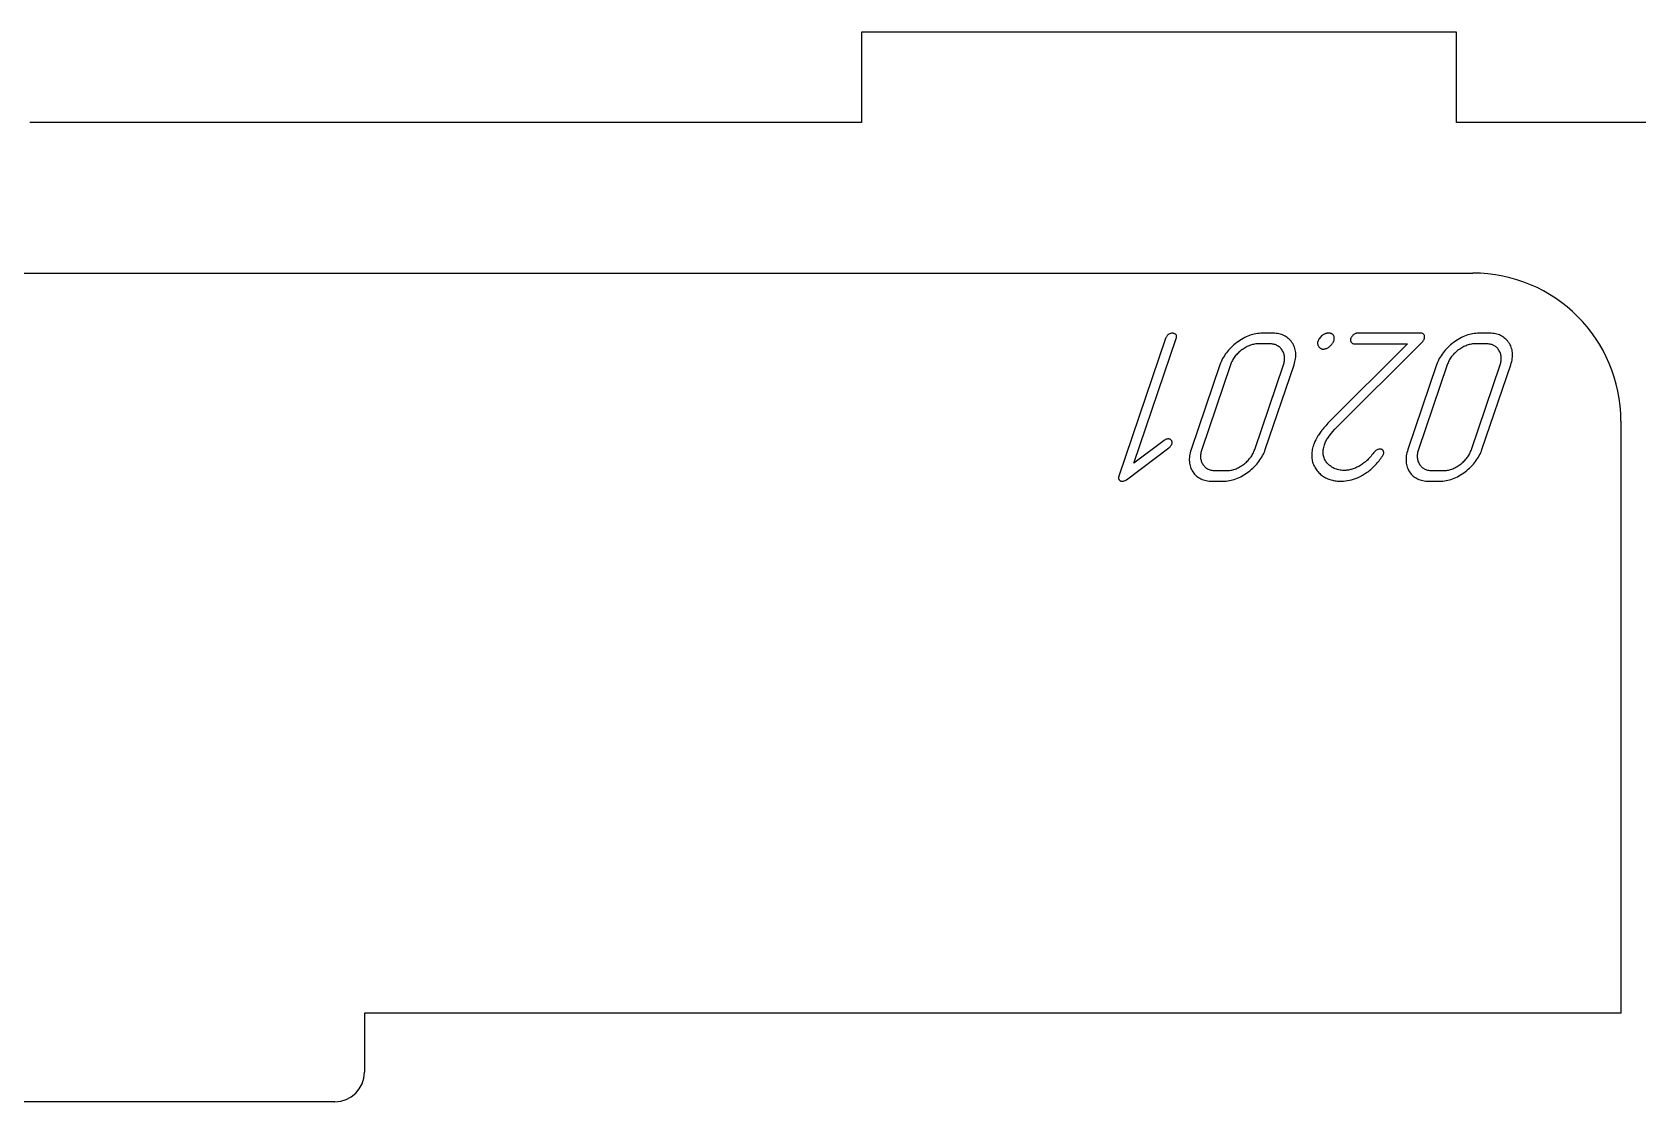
# Model space of a CAD drawing. Extents: x 10 to 1489, y -739 to -10.
# Drawn here: x 1163 to 1271.5, y -692.1 to -619.8 of the extents above; entities that cross this region are included whole.
import ezdxf

# ---------------------------------------------------------------- set-up
doc = ezdxf.new("R2010")
doc.units = 0

msp = doc.modelspace()

# ---------------------------------------------------------------- linework, layer by layer
at = {"layer": 'cut', "color": 0}
for p, q in [((1259.252943, -619.775524), (1219.053023, -619.775524)), ((1219.053023, -619.775524), (1219.053023, -625.875512)), ((1259.252943, -625.875512), (1259.252943, -619.775524)), ((1219.053023, -625.875512), (1162.853135, -625.875512)), ((1315.45283, -625.875512), (1259.252943, -625.875512)), ((880.353616, -636.053294), (1260.352856, -636.053294)), ((1270.352836, -646.053274), (1270.352836, -686.053194)), ((1270.352836, -686.053194), (1185.453006, -686.053194)), ((1185.453006, -686.053194), (1185.453006, -690.053186)), ((1183.45301, -692.053182), (1147.453082, -692.053182))]:
    msp.add_line(p, q, dxfattribs=at)
for centre, radius, start, end in [((1260.352856, -646.053274), 9.99998, 0, 90), ((1183.45301, -690.053186), 1.999996, 270, 0)]:
    msp.add_arc(centre, radius, start, end, dxfattribs=at)
at = {"layer": 'mark', "color": 0}
for p, q in [((1239.917601, -640.138016), (1239.882255, -640.150085)), ((1239.953823, -640.128628), (1239.917601, -640.138016)), ((1239.99092, -640.121923), (1239.953823, -640.128628)), ((1240.028893, -640.1179), (1239.99092, -640.121923)), ((1240.067741, -640.116559), (1240.028893, -640.1179)), ((1240.085254, -640.117898), (1240.067741, -640.116559)), ((1240.105652, -640.121916), (1240.085254, -640.117898)), ((1240.128934, -640.128613), (1240.105652, -640.121916)), ((1240.155101, -640.137988), (1240.128934, -640.128613)), ((1240.184152, -640.150041), (1240.155101, -640.137988)), ((1245.805516, -640.140569), (1245.695261, -640.157854)), ((1245.916158, -640.128222), (1245.805516, -640.140569)), ((1246.027185, -640.120814), (1245.916158, -640.128222)), ((1246.138599, -640.118345), (1246.027185, -640.120814)), ((1246.852883, -640.118345), (1246.138599, -640.118345)), ((1246.954109, -640.120772), (1246.852883, -640.118345)), ((1247.052429, -640.128055), (1246.954109, -640.120772)), ((1247.147843, -640.140192), (1247.052429, -640.128055)), ((1247.240351, -640.157184), (1247.147843, -640.140192)), ((1250.403784, -640.146637), (1250.367752, -640.158565)), ((1250.440543, -640.136802), (1250.403784, -640.146637)), ((1250.478029, -640.129059), (1250.440543, -640.136802)), ((1250.516244, -640.123409), (1250.478029, -640.129059)), ((1250.555185, -640.119852), (1250.516244, -640.123409)), ((1250.594855, -640.118387), (1250.555185, -640.119852)), ((1250.633508, -640.118931), (1250.594855, -640.118387)), ((1250.670061, -640.121311), (1250.633508, -640.118931)), ((1250.704683, -640.125523), (1250.670061, -640.121311)), ((1250.737375, -640.131565), (1250.704683, -640.125523)), ((1250.768136, -640.139439), (1250.737375, -640.131565)), ((1250.796967, -640.149143), (1250.768136, -640.139439)), ((1252.419948, -640.146916), (1252.382678, -640.162988)), ((1252.458459, -640.134416), (1252.419948, -640.146916)), ((1252.498212, -640.125488), (1252.458459, -640.134416)), ((1252.539207, -640.120131), (1252.498212, -640.125488)), ((1252.581443, -640.118345), (1252.539207, -640.120131)), ((1256.852863, -640.118345), (1252.581443, -640.118345)), ((1256.884288, -640.120129), (1256.852863, -640.118345)), ((1256.914275, -640.125481), (1256.884288, -640.120129)), ((1256.942825, -640.134401), (1256.914275, -640.125481)), ((1256.969939, -640.146888), (1256.942825, -640.134401)), ((1256.995615, -640.162944), (1256.969939, -640.146888)), ((1260.448344, -640.140569), (1260.338089, -640.157854)), ((1260.558985, -640.128222), (1260.448344, -640.140569)), ((1260.670013, -640.120814), (1260.558985, -640.128222)), ((1260.781427, -640.118345), (1260.670013, -640.120814)), ((1261.495711, -640.118345), (1260.781427, -640.118345)), ((1261.596937, -640.120772), (1261.495711, -640.118345)), ((1261.695256, -640.128055), (1261.596937, -640.120772)), ((1261.79067, -640.140192), (1261.695256, -640.128055)), ((1261.883179, -640.157184), (1261.79067, -640.140192)), ((1239.58917, -640.474036), (1236.430025, -649.769776)), ((1237.438505, -648.904042), (1240.303566, -640.473813)), ((1239.604919, -640.432267), (1239.58917, -640.474036)), ((1239.623036, -640.392731), (1239.604919, -640.432267)), ((1239.643521, -640.355426), (1239.623036, -640.392731)), ((1239.666374, -640.320353), (1239.643521, -640.355426)), ((1239.691596, -640.287513), (1239.666374, -640.320353)), ((1239.719185, -640.256905), (1239.691596, -640.287513)), ((1239.749143, -640.228529), (1239.719185, -640.256905)), ((1239.781469, -640.202385), (1239.749143, -640.228529)), ((1239.814189, -640.18227), (1239.781469, -640.202385)), ((1239.847784, -640.164836), (1239.814189, -640.18227)), ((1239.882255, -640.150085), (1239.847784, -640.164836)), ((1240.216087, -640.164773), (1240.184152, -640.150041)), ((1240.250907, -640.182184), (1240.216087, -640.164773)), ((1240.288611, -640.202273), (1240.250907, -640.182184)), ((1240.30591, -640.225266), (1240.288611, -640.202273)), ((1240.303566, -640.473813), (1240.317126, -640.428921)), ((1240.3188, -640.251387), (1240.30591, -640.225266)), ((1240.317126, -640.428921), (1240.326278, -640.387157)), ((1240.327282, -640.280637), (1240.3188, -640.251387)), ((1240.326278, -640.387157), (1240.331021, -640.348522)), ((1240.331356, -640.313015), (1240.327282, -640.280637)), ((1240.331021, -640.348522), (1240.331356, -640.313015)), ((1243.928406, -641.16964), (1243.846392, -641.259247)), ((1244.014677, -641.081959), (1243.928406, -641.16964)), ((1244.105205, -640.996203), (1244.014677, -641.081959)), ((1244.19999, -640.912372), (1244.105205, -640.996203)), ((1244.299032, -640.830467), (1244.19999, -640.912372)), ((1244.40233, -640.750486), (1244.299032, -640.830467)), ((1244.50795, -640.673938), (1244.40233, -640.750486)), ((1244.613956, -640.602328), (1244.50795, -640.673938)), ((1244.720348, -640.535657), (1244.613956, -640.602328)), ((1244.827127, -640.473925), (1244.720348, -640.535657)), ((1244.821236, -641.190469), (1244.75032, -641.239771)), ((1244.892243, -641.144347), (1244.821236, -641.190469)), ((1244.934292, -640.417131), (1244.827127, -640.473925)), ((1244.96334, -641.101407), (1244.892243, -641.144347)), ((1245.041843, -640.365275), (1244.934292, -640.417131)), ((1245.034527, -641.061647), (1244.96334, -641.101407)), ((1245.105806, -641.025067), (1245.034527, -641.061647)), ((1245.14978, -640.318358), (1245.041843, -640.365275)), ((1245.177175, -640.991669), (1245.105806, -641.025067)), ((1245.258104, -640.27638), (1245.14978, -640.318358)), ((1245.248635, -640.961451), (1245.177175, -640.991669)), ((1245.320185, -640.934415), (1245.248635, -640.961451)), ((1245.366814, -640.239341), (1245.258104, -640.27638)), ((1245.391827, -640.910559), (1245.320185, -640.934415)), ((1245.47591, -640.20724), (1245.366814, -640.239341)), ((1245.463558, -640.889884), (1245.391827, -640.910559)), ((1245.535381, -640.872389), (1245.463558, -640.889884)), ((1245.585393, -640.180077), (1245.47591, -640.20724)), ((1245.607294, -640.858076), (1245.535381, -640.872389)), ((1245.695261, -640.157854), (1245.585393, -640.180077)), ((1245.679298, -640.846943), (1245.607294, -640.858076)), ((1245.751393, -640.838991), (1245.679298, -640.846943)), ((1245.823578, -640.83422), (1245.751393, -640.838991)), ((1245.895854, -640.832629), (1245.823578, -640.83422)), ((1246.610138, -640.832629), (1245.895854, -640.832629)), ((1246.679593, -640.834289), (1246.610138, -640.832629)), ((1246.746888, -640.83927), (1246.679593, -640.834289)), ((1246.812022, -640.847571), (1246.746888, -640.83927)), ((1246.874995, -640.859192), (1246.812022, -640.847571)), ((1246.935808, -640.874133), (1246.874995, -640.859192)), ((1246.99446, -640.892395), (1246.935808, -640.874133)), ((1247.050952, -640.913977), (1246.99446, -640.892395)), ((1247.105282, -640.938879), (1247.050952, -640.913977)), ((1247.157452, -640.967102), (1247.105282, -640.938879)), ((1247.207462, -640.998644), (1247.157452, -640.967102)), ((1247.255311, -641.033508), (1247.207462, -640.998644)), ((1247.329954, -640.179031), (1247.240351, -640.157184)), ((1247.300999, -641.071691), (1247.255311, -641.033508)), ((1247.344527, -641.113195), (1247.300999, -641.071691)), ((1247.416651, -640.205733), (1247.329954, -640.179031)), ((1247.385893, -641.158019), (1247.344527, -641.113195)), ((1247.4251, -641.206164), (1247.385893, -641.158019)), ((1247.500442, -640.23729), (1247.416651, -640.205733)), ((1247.462145, -641.257628), (1247.4251, -641.206164)), ((1247.581328, -640.273702), (1247.500442, -640.23729)), ((1247.659307, -640.314968), (1247.581328, -640.273702)), ((1247.734382, -640.36109), (1247.659307, -640.314968)), ((1247.80655, -640.412066), (1247.734382, -640.36109)), ((1247.875813, -640.467898), (1247.80655, -640.412066)), ((1247.94217, -640.528584), (1247.875813, -640.467898)), ((1248.005621, -640.594125), (1247.94217, -640.528584)), ((1248.066167, -640.664521), (1248.005621, -640.594125)), ((1248.123807, -640.739772), (1248.066167, -640.664521)), ((1248.177044, -640.818539), (1248.123807, -640.739772)), ((1248.22438, -640.899482), (1248.177044, -640.818539)), ((1248.265815, -640.982601), (1248.22438, -640.899482)), ((1248.301349, -641.067897), (1248.265815, -640.982601)), ((1248.330983, -641.155368), (1248.301349, -641.067897)), ((1248.354716, -641.245017), (1248.330983, -641.155368)), ((1249.862361, -640.760845), (1249.861055, -640.789906)), ((1249.861055, -640.789906), (1249.861932, -640.818706)), ((1249.861932, -640.818706), (1249.864992, -640.847244)), ((1249.865848, -640.731522), (1249.862361, -640.760845)), ((1249.864992, -640.847244), (1249.870234, -640.875521)), ((1249.871519, -640.701937), (1249.865848, -640.731522)), ((1249.870234, -640.875521), (1249.877659, -640.903536)), ((1249.879372, -640.672091), (1249.871519, -640.701937)), ((1249.877659, -640.903536), (1249.887266, -640.93129)), ((1249.889355, -640.642025), (1249.879372, -640.672091)), ((1249.887266, -640.93129), (1249.899056, -640.958782)), ((1249.914341, -640.58249), (1249.889355, -640.642025)), ((1249.899056, -640.958782), (1249.913028, -640.986012)), ((1249.913028, -640.986012), (1249.947134, -641.039102)), ((1249.945773, -640.524001), (1249.914341, -640.58249)), ((1249.983653, -640.466558), (1249.945773, -640.524001)), ((1249.947134, -641.039102), (1249.966081, -641.063167)), ((1249.966081, -641.063167), (1249.986001, -641.08514)), ((1250.027979, -640.410162), (1249.983653, -640.466558)), ((1249.986001, -641.08514), (1250.006894, -641.10502)), ((1250.006894, -641.10502), (1250.028759, -641.122807)), ((1250.078752, -640.354812), (1250.027979, -640.410162)), ((1250.028759, -641.122807), (1250.051598, -641.138502)), ((1250.051598, -641.138502), (1250.075409, -641.152104)), ((1250.075409, -641.152104), (1250.100192, -641.163613)), ((1250.135972, -640.300508), (1250.078752, -640.354812)), ((1250.100192, -641.163613), (1250.125949, -641.17303)), ((1250.125949, -641.17303), (1250.152678, -641.180354)), ((1250.16684, -640.274078), (1250.135972, -640.300508)), ((1250.152678, -641.180354), (1250.18038, -641.185586)), ((1250.198506, -640.249595), (1250.16684, -640.274078)), ((1250.18038, -641.185586), (1250.209055, -641.188725)), ((1250.2309, -640.227204), (1250.198506, -640.249595)), ((1250.209055, -641.188725), (1250.238702, -641.189771)), ((1250.264022, -640.206905), (1250.2309, -640.227204)), ((1250.238702, -641.189771), (1250.287745, -641.187951)), ((1250.297871, -640.188699), (1250.264022, -640.206905)), ((1250.287745, -641.187951), (1250.335765, -641.182489)), ((1250.332448, -640.172586), (1250.297871, -640.188699)), ((1250.367752, -640.158565), (1250.332448, -640.172586)), ((1250.335765, -641.182489), (1250.382763, -641.173386)), ((1250.382763, -641.173386), (1250.428739, -641.160642)), ((1250.428739, -641.160642), (1250.473693, -641.144257)), ((1250.473693, -641.144257), (1250.517625, -641.12423)), ((1250.517625, -641.12423), (1250.560535, -641.100563)), ((1250.560535, -641.100563), (1250.602422, -641.073254)), ((1255.938691, -640.832629), (1250.562251, -646.20706)), ((1250.602422, -641.073254), (1250.643288, -641.042304)), ((1250.643288, -641.042304), (1250.683131, -641.007713)), ((1250.683131, -641.007713), (1250.721848, -640.969766)), ((1250.721848, -640.969766), (1250.758084, -640.932183)), ((1250.758084, -640.932183), (1250.791423, -640.896106)), ((1250.791423, -640.896106), (1250.821864, -640.861535)), ((1250.823867, -640.160679), (1250.796967, -640.149143)), ((1250.821864, -640.861535), (1250.849407, -640.828472)), ((1250.848837, -640.174045), (1250.823867, -640.160679)), ((1250.871876, -640.189243), (1250.848837, -640.174045)), ((1250.849407, -640.828472), (1250.874053, -640.796915)), ((1250.892985, -640.206272), (1250.871876, -640.189243)), ((1250.874053, -640.796915), (1250.895801, -640.766865)), ((1250.912163, -640.225132), (1250.892985, -640.206272)), ((1250.895801, -640.766865), (1250.914651, -640.738321)), ((1250.92941, -640.245823), (1250.912163, -640.225132)), ((1250.914651, -640.738321), (1250.930604, -640.711285)), ((1250.944728, -640.268345), (1250.92941, -640.245823)), ((1250.930604, -640.711285), (1250.943659, -640.685754)), ((1250.943659, -640.685754), (1250.953816, -640.661731)), ((1250.959207, -640.300864), (1250.944728, -640.268345)), ((1250.953816, -640.661731), (1250.955903, -640.655961)), ((1250.955903, -640.655961), (1250.958794, -640.647372)), ((1250.958794, -640.647372), (1250.965039, -640.62744)), ((1250.97092, -640.334137), (1250.959207, -640.300864)), ((1250.965039, -640.62744), (1250.975456, -640.58814)), ((1250.979866, -640.368163), (1250.97092, -640.334137)), ((1250.975456, -640.58814), (1250.983107, -640.549594)), ((1250.986047, -640.402943), (1250.979866, -640.368163)), ((1250.983107, -640.549594), (1250.987991, -640.511801)), ((1250.989461, -640.438475), (1250.986047, -640.402943)), ((1250.987991, -640.511801), (1250.990109, -640.474762)), ((1250.990109, -640.474762), (1250.989461, -640.438475)), ((1251.026647, -646.606167), (1256.963689, -640.67504)), ((1252.088496, -640.53888), (1252.08689, -640.569906)), ((1252.08689, -640.569906), (1252.089006, -640.600487)), ((1252.093824, -640.507407), (1252.088496, -640.53888)), ((1252.089006, -640.600487), (1252.094842, -640.630621)), ((1252.102873, -640.475487), (1252.093824, -640.507407)), ((1252.094842, -640.630621), (1252.1044, -640.660308)), ((1252.115184, -640.443567), (1252.102873, -640.475487)), ((1252.1044, -640.660308), (1252.11768, -640.689549)), ((1252.130244, -640.412094), (1252.115184, -640.443567)), ((1252.11768, -640.689549), (1252.134681, -640.718344)), ((1252.148053, -640.381068), (1252.130244, -640.412094)), ((1252.134681, -640.718344), (1252.154372, -640.745129)), ((1252.168609, -640.350487), (1252.148053, -640.381068)), ((1252.154372, -640.745129), (1252.175724, -640.768344)), ((1252.191914, -640.320353), (1252.168609, -640.350487)), ((1252.175724, -640.768344), (1252.198736, -640.787986)), ((1252.217967, -640.290666), (1252.191914, -640.320353)), ((1252.198736, -640.787986), (1252.223408, -640.804058)), ((1252.246769, -640.261425), (1252.217967, -640.290666)), ((1252.223408, -640.804058), (1252.24974, -640.816558)), ((1252.278319, -640.23263), (1252.246769, -640.261425)), ((1252.24974, -640.816558), (1252.277733, -640.825486)), ((1252.277733, -640.825486), (1252.307385, -640.830843)), ((1252.311864, -640.205845), (1252.278319, -640.23263)), ((1252.307385, -640.830843), (1252.338698, -640.832629)), ((1252.34665, -640.18263), (1252.311864, -640.205845)), ((1252.338698, -640.832629), (1255.938691, -640.832629)), ((1252.382678, -640.162988), (1252.34665, -640.18263)), ((1256.963689, -640.67504), (1256.998287, -640.637589)), ((1257.019855, -640.182568), (1256.995615, -640.162944)), ((1256.998287, -640.637589), (1257.027863, -640.596553)), ((1257.042658, -640.205759), (1257.019855, -640.182568)), ((1257.027863, -640.596553), (1257.052416, -640.551931)), ((1257.064023, -640.232519), (1257.042658, -640.205759)), ((1257.052416, -640.551931), (1257.071948, -640.503724)), ((1257.077013, -640.263294), (1257.064023, -640.232519)), ((1257.071948, -640.503724), (1257.082957, -640.466698)), ((1257.086575, -640.294963), (1257.077013, -640.263294)), ((1257.082957, -640.466698), (1257.090537, -640.430565)), ((1257.092708, -640.327524), (1257.086575, -640.294963)), ((1257.090537, -640.430565), (1257.094689, -640.395325)), ((1257.095413, -640.360978), (1257.092708, -640.327524)), ((1257.094689, -640.395325), (1257.095413, -640.360978)), ((1258.571234, -641.16964), (1258.489219, -641.259247)), ((1258.657505, -641.081959), (1258.571234, -641.16964)), ((1258.748033, -640.996203), (1258.657505, -641.081959)), ((1258.842818, -640.912372), (1258.748033, -640.996203)), ((1258.94186, -640.830467), (1258.842818, -640.912372)), ((1259.045158, -640.750486), (1258.94186, -640.830467)), ((1259.150778, -640.673938), (1259.045158, -640.750486)), ((1259.256784, -640.602328), (1259.150778, -640.673938)), ((1259.363176, -640.535657), (1259.256784, -640.602328)), ((1259.469955, -640.473925), (1259.363176, -640.535657)), ((1259.464064, -641.190469), (1259.393148, -641.239771)), ((1259.53507, -641.144347), (1259.464064, -641.190469)), ((1259.57712, -640.417131), (1259.469955, -640.473925)), ((1259.606168, -641.101407), (1259.53507, -641.144347)), ((1259.684671, -640.365275), (1259.57712, -640.417131)), ((1259.677355, -641.061647), (1259.606168, -641.101407)), ((1259.748634, -641.025067), (1259.677355, -641.061647)), ((1259.792608, -640.318358), (1259.684671, -640.365275)), ((1259.820003, -640.991669), (1259.748634, -641.025067)), ((1259.900932, -640.27638), (1259.792608, -640.318358)), ((1259.891463, -640.961451), (1259.820003, -640.991669)), ((1259.963013, -640.934415), (1259.891463, -640.961451)), ((1260.009642, -640.239341), (1259.900932, -640.27638)), ((1260.034654, -640.910559), (1259.963013, -640.934415)), ((1260.118738, -640.20724), (1260.009642, -640.239341)), ((1260.106386, -640.889884), (1260.034654, -640.910559)), ((1260.178209, -640.872389), (1260.106386, -640.889884)), ((1260.22822, -640.180077), (1260.118738, -640.20724)), ((1260.250122, -640.858076), (1260.178209, -640.872389)), ((1260.338089, -640.157854), (1260.22822, -640.180077)), ((1260.322126, -640.846943), (1260.250122, -640.858076)), ((1260.39422, -640.838991), (1260.322126, -640.846943)), ((1260.466406, -640.83422), (1260.39422, -640.838991)), ((1260.538682, -640.832629), (1260.466406, -640.83422)), ((1261.252966, -640.832629), (1260.538682, -640.832629)), ((1261.322421, -640.834289), (1261.252966, -640.832629)), ((1261.389716, -640.83927), (1261.322421, -640.834289)), ((1261.45485, -640.847571), (1261.389716, -640.83927)), ((1261.517823, -640.859192), (1261.45485, -640.847571)), ((1261.578636, -640.874133), (1261.517823, -640.859192)), ((1261.637288, -640.892395), (1261.578636, -640.874133)), ((1261.693779, -640.913977), (1261.637288, -640.892395)), ((1261.74811, -640.938879), (1261.693779, -640.913977)), ((1261.80028, -640.967102), (1261.74811, -640.938879)), ((1261.85029, -640.998644), (1261.80028, -640.967102)), ((1261.898139, -641.033508), (1261.85029, -640.998644)), ((1261.972782, -640.179031), (1261.883179, -640.157184)), ((1261.943827, -641.071691), (1261.898139, -641.033508)), ((1261.987354, -641.113195), (1261.943827, -641.071691)), ((1262.059479, -640.205733), (1261.972782, -640.179031)), ((1262.028721, -641.158019), (1261.987354, -641.113195)), ((1262.067928, -641.206164), (1262.028721, -641.158019)), ((1262.14327, -640.23729), (1262.059479, -640.205733)), ((1262.104973, -641.257628), (1262.067928, -641.206164)), ((1262.224155, -640.273702), (1262.14327, -640.23729)), ((1262.302135, -640.314968), (1262.224155, -640.273702)), ((1262.37721, -640.36109), (1262.302135, -640.314968)), ((1262.449378, -640.412066), (1262.37721, -640.36109)), ((1262.518641, -640.467898), (1262.449378, -640.412066)), ((1262.584998, -640.528584), (1262.518641, -640.467898)), ((1262.648449, -640.594125), (1262.584998, -640.528584)), ((1262.708995, -640.664521), (1262.648449, -640.594125)), ((1262.766635, -640.739772), (1262.708995, -640.664521)), ((1262.819872, -640.818539), (1262.766635, -640.739772)), ((1262.867207, -640.899482), (1262.819872, -640.818539)), ((1262.908643, -640.982601), (1262.867207, -640.899482)), ((1262.944177, -641.067897), (1262.908643, -640.982601)), ((1262.973811, -641.155368), (1262.944177, -641.067897)), ((1262.997543, -641.245017), (1262.973811, -641.155368)), ((1243.260368, -642.261198), (1241.318408, -647.975472)), ((1243.974652, -642.261198), (1242.032692, -647.975472)), ((1243.299815, -642.152339), (1243.260368, -642.261198)), ((1243.343519, -642.045406), (1243.299815, -642.152339)), ((1243.391479, -641.940398), (1243.343519, -642.045406)), ((1243.443696, -641.837315), (1243.391479, -641.940398)), ((1243.50017, -641.736157), (1243.443696, -641.837315)), ((1243.560901, -641.636924), (1243.50017, -641.736157)), ((1243.625889, -641.539617), (1243.560901, -641.636924)), ((1243.695133, -641.444235), (1243.625889, -641.539617)), ((1243.768634, -641.350778), (1243.695133, -641.444235)), ((1243.846392, -641.259247), (1243.768634, -641.350778)), ((1244.00214, -642.185221), (1243.974652, -642.261198)), ((1244.032426, -642.110863), (1244.00214, -642.185221)), ((1244.065512, -642.038123), (1244.032426, -642.110863)), ((1244.101396, -641.967002), (1244.065512, -642.038123)), ((1244.140079, -641.897499), (1244.101396, -641.967002)), ((1244.181561, -641.829614), (1244.140079, -641.897499)), ((1244.225842, -641.763347), (1244.181561, -641.829614)), ((1244.272922, -641.698699), (1244.225842, -641.763347)), ((1244.322801, -641.635669), (1244.272922, -641.698699)), ((1244.375478, -641.574257), (1244.322801, -641.635669)), ((1244.430955, -641.514464), (1244.375478, -641.574257)), ((1244.48923, -641.456289), (1244.430955, -641.514464)), ((1244.550304, -641.399732), (1244.48923, -641.456289)), ((1244.614178, -641.344793), (1244.550304, -641.399732)), ((1244.68085, -641.291473), (1244.614178, -641.344793)), ((1244.75032, -641.239771), (1244.68085, -641.291473)), ((1245.611256, -647.975472), (1247.553217, -642.261198)), ((1246.32554, -647.975472), (1248.267501, -642.261198)), ((1247.496219, -641.311353), (1247.462145, -641.257628)), ((1247.526508, -641.366278), (1247.496219, -641.311353)), ((1247.553013, -641.422402), (1247.526508, -641.366278)), ((1247.575733, -641.479726), (1247.553013, -641.422402)), ((1247.553217, -642.261198), (1247.575906, -642.189476)), ((1247.59467, -641.53825), (1247.575733, -641.479726)), ((1247.575906, -642.189476), (1247.594811, -642.118955)), ((1247.609822, -641.597974), (1247.59467, -641.53825)), ((1247.594811, -642.118955), (1247.609932, -642.049633)), ((1247.621191, -641.658897), (1247.609822, -641.597974)), ((1247.609932, -642.049633), (1247.621269, -641.981511)), ((1247.628775, -641.72102), (1247.621191, -641.658897)), ((1247.621269, -641.981511), (1247.628822, -641.914589)), ((1247.632574, -641.784343), (1247.628775, -641.72102)), ((1247.628822, -641.914589), (1247.63259, -641.848866)), ((1247.63259, -641.848866), (1247.632574, -641.784343)), ((1248.267501, -642.261198), (1248.302776, -642.149786)), ((1248.302776, -642.149786), (1248.33215, -642.040551)), ((1248.33215, -642.040551), (1248.355623, -641.933492)), ((1248.372548, -641.336841), (1248.354716, -641.245017)), ((1248.355623, -641.933492), (1248.373196, -641.828609)), ((1248.384479, -641.430842), (1248.372548, -641.336841)), ((1248.373196, -641.828609), (1248.384868, -641.725903)), ((1248.390509, -641.52702), (1248.384479, -641.430842)), ((1248.384868, -641.725903), (1248.390639, -641.625373)), ((1248.390639, -641.625373), (1248.390509, -641.52702)), ((1257.903196, -642.261198), (1255.961236, -647.975472)), ((1258.61748, -642.261198), (1256.67552, -647.975472)), ((1257.942643, -642.152339), (1257.903196, -642.261198)), ((1257.986347, -642.045406), (1257.942643, -642.152339)), ((1258.034307, -641.940398), (1257.986347, -642.045406)), ((1258.086524, -641.837315), (1258.034307, -641.940398)), ((1258.142998, -641.736157), (1258.086524, -641.837315)), ((1258.203729, -641.636924), (1258.142998, -641.736157)), ((1258.268716, -641.539617), (1258.203729, -641.636924)), ((1258.337961, -641.444235), (1258.268716, -641.539617)), ((1258.411462, -641.350778), (1258.337961, -641.444235)), ((1258.489219, -641.259247), (1258.411462, -641.350778)), ((1258.644968, -642.185221), (1258.61748, -642.261198)), ((1258.675254, -642.110863), (1258.644968, -642.185221)), ((1258.70834, -642.038123), (1258.675254, -642.110863)), ((1258.744224, -641.967002), (1258.70834, -642.038123)), ((1258.782907, -641.897499), (1258.744224, -641.967002)), ((1258.824389, -641.829614), (1258.782907, -641.897499)), ((1258.86867, -641.763347), (1258.824389, -641.829614)), ((1258.91575, -641.698699), (1258.86867, -641.763347)), ((1258.965629, -641.635669), (1258.91575, -641.698699)), ((1259.018306, -641.574257), (1258.965629, -641.635669)), ((1259.073783, -641.514464), (1259.018306, -641.574257)), ((1259.132058, -641.456289), (1259.073783, -641.514464)), ((1259.193132, -641.399732), (1259.132058, -641.456289)), ((1259.257005, -641.344793), (1259.193132, -641.399732)), ((1259.323677, -641.291473), (1259.257005, -641.344793)), ((1259.393148, -641.239771), (1259.323677, -641.291473)), ((1260.254084, -647.975472), (1262.196044, -642.261198)), ((1260.968368, -647.975472), (1262.910329, -642.261198)), ((1262.139046, -641.311353), (1262.104973, -641.257628)), ((1262.169336, -641.366278), (1262.139046, -641.311353)), ((1262.19584, -641.422402), (1262.169336, -641.366278)), ((1262.218561, -641.479726), (1262.19584, -641.422402)), ((1262.196044, -642.261198), (1262.218734, -642.189476)), ((1262.237498, -641.53825), (1262.218561, -641.479726)), ((1262.218734, -642.189476), (1262.237639, -642.118955)), ((1262.25265, -641.597974), (1262.237498, -641.53825)), ((1262.237639, -642.118955), (1262.25276, -642.049633)), ((1262.264018, -641.658897), (1262.25265, -641.597974)), ((1262.25276, -642.049633), (1262.264097, -641.981511)), ((1262.271602, -641.72102), (1262.264018, -641.658897)), ((1262.264097, -641.981511), (1262.27165, -641.914589)), ((1262.275402, -641.784343), (1262.271602, -641.72102)), ((1262.27165, -641.914589), (1262.275418, -641.848866)), ((1262.275418, -641.848866), (1262.275402, -641.784343)), ((1262.910329, -642.261198), (1262.945604, -642.149786)), ((1262.945604, -642.149786), (1262.974978, -642.040551)), ((1262.974978, -642.040551), (1262.998451, -641.933492)), ((1263.015375, -641.336841), (1262.997543, -641.245017)), ((1262.998451, -641.933492), (1263.016024, -641.828609)), ((1263.027307, -641.430842), (1263.015375, -641.336841)), ((1263.016024, -641.828609), (1263.027696, -641.725903)), ((1263.033337, -641.52702), (1263.027307, -641.430842)), ((1263.027696, -641.725903), (1263.033467, -641.625373)), ((1263.033467, -641.625373), (1263.033337, -641.52702)), ((1250.217738, -646.593267), (1250.158914, -646.665238)), ((1250.279921, -646.51954), (1250.217738, -646.593267)), ((1250.345464, -646.444055), (1250.279921, -646.51954)), ((1250.414367, -646.366814), (1250.345464, -646.444055)), ((1250.486629, -646.287815), (1250.414367, -646.366814)), ((1250.562251, -646.20706), (1250.486629, -646.287815)), ((1250.782005, -646.884514), (1251.026647, -646.606167)), ((1239.489059, -647.36833), (1237.438505, -648.904042)), ((1239.524818, -647.343219), (1239.489059, -647.36833)), ((1239.560334, -647.321455), (1239.524818, -647.343219)), ((1239.595605, -647.30304), (1239.560334, -647.321455)), ((1239.630632, -647.287973), (1239.595605, -647.30304)), ((1239.665415, -647.276255), (1239.630632, -647.287973)), ((1239.699954, -647.267884), (1239.665415, -647.276255)), ((1239.734249, -647.262862), (1239.699954, -647.267884)), ((1239.768299, -647.261188), (1239.734249, -647.262862)), ((1239.804558, -647.262867), (1239.768299, -647.261188)), ((1239.838336, -647.267905), (1239.804558, -647.262867)), ((1239.869632, -647.276302), (1239.838336, -647.267905)), ((1239.898447, -647.288057), (1239.869632, -647.276302)), ((1239.92478, -647.303171), (1239.898447, -647.288057)), ((1239.948632, -647.321644), (1239.92478, -647.303171)), ((1239.925062, -647.74865), (1239.951167, -647.716181)), ((1239.970002, -647.343475), (1239.948632, -647.321644)), ((1239.951167, -647.716181), (1239.97255, -647.68774)), ((1239.98889, -647.368665), (1239.970002, -647.343475)), ((1239.97255, -647.68774), (1239.989211, -647.663328)), ((1240.004636, -647.396206), (1239.98889, -647.368665)), ((1239.989211, -647.663328), (1240.00115, -647.642944)), ((1240.00115, -647.642944), (1240.008366, -647.626589)), ((1240.016579, -647.425089), (1240.004636, -647.396206)), ((1240.008366, -647.626589), (1240.019243, -647.589649)), ((1240.024719, -647.455316), (1240.016579, -647.425089)), ((1240.019243, -647.589649), (1240.026317, -647.554051)), ((1240.029055, -647.486885), (1240.024719, -647.455316)), ((1240.026317, -647.554051), (1240.029588, -647.519797)), ((1240.029588, -647.519797), (1240.029055, -647.486885)), ((1249.578205, -647.69491), (1249.549128, -647.78955)), ((1249.58612, -647.671054), (1249.578205, -647.69491)), ((1249.588139, -647.665077), (1249.58612, -647.671054)), ((1249.58928, -647.661718), (1249.588139, -647.665077)), ((1249.590679, -647.65762), (1249.58928, -647.661718)), ((1249.596344, -647.641237), (1249.590679, -647.65762)), ((1249.620129, -647.575864), (1249.596344, -647.641237)), ((1249.673093, -647.445875), (1249.620129, -647.575864)), ((1249.733249, -647.316893), (1249.673093, -647.445875)), ((1249.800597, -647.188921), (1249.733249, -647.316893)), ((1249.875137, -647.061956), (1249.800597, -647.188921)), ((1249.915104, -646.998852), (1249.875137, -647.061956)), ((1249.957216, -646.935554), (1249.915104, -646.998852)), ((1250.002601, -646.87061), (1249.957216, -646.935554)), ((1250.051346, -646.80391), (1250.002601, -646.87061)), ((1250.10345, -646.735452), (1250.051346, -646.80391)), ((1250.158914, -646.665238), (1250.10345, -646.735452)), ((1250.296711, -647.75177), (1250.324751, -647.662526)), ((1250.324751, -647.662526), (1250.349061, -647.594948)), ((1250.349061, -647.594948), (1250.375895, -647.527817)), ((1250.375895, -647.527817), (1250.405255, -647.461132)), ((1250.405255, -647.461132), (1250.43714, -647.394893)), ((1250.43714, -647.394893), (1250.47155, -647.329101)), ((1250.47155, -647.329101), (1250.508484, -647.263755)), ((1250.508484, -647.263755), (1250.547944, -647.198855)), ((1250.547944, -647.198855), (1250.589929, -647.134402)), ((1250.589929, -647.134402), (1250.782005, -646.884514)), ((1236.952233, -650.019776), (1239.818411, -647.870227)), ((1239.818411, -647.870227), (1239.858683, -647.825673)), ((1239.858683, -647.825673), (1239.894234, -647.785147)), ((1239.894234, -647.785147), (1239.925062, -647.74865)), ((1241.193017, -648.607446), (1241.191992, -648.705451)), ((1241.191992, -648.705451), (1241.196644, -648.801363)), ((1241.199721, -648.507349), (1241.193017, -648.607446)), ((1241.196644, -648.801363), (1241.206975, -648.895183)), ((1241.212102, -648.405159), (1241.199721, -648.507349)), ((1241.230161, -648.300876), (1241.212102, -648.405159)), ((1241.253899, -648.194501), (1241.230161, -648.300876)), ((1241.283314, -648.086033), (1241.253899, -648.194501)), ((1241.318408, -647.975472), (1241.283314, -648.086033)), ((1241.950488, -648.391654), (1241.94984, -648.456526)), ((1241.94984, -648.456526), (1241.952921, -648.520114)), ((1241.954866, -648.325499), (1241.950488, -648.391654)), ((1241.952921, -648.520114), (1241.959731, -648.582418)), ((1241.962972, -648.258061), (1241.954866, -648.325499)), ((1241.959731, -648.582418), (1241.970271, -648.643439)), ((1241.974808, -648.189339), (1241.962972, -648.258061)), ((1241.970271, -648.643439), (1241.984539, -648.703177)), ((1241.990374, -648.119333), (1241.974808, -648.189339)), ((1241.984539, -648.703177), (1242.002537, -648.761631)), ((1242.009668, -648.048044), (1241.990374, -648.119333)), ((1242.002537, -648.761631), (1242.024264, -648.818802)), ((1242.032692, -647.975472), (1242.009668, -648.048044)), ((1242.024264, -648.818802), (1242.049721, -648.874689)), ((1244.984298, -648.878986), (1245.047282, -648.823336)), ((1245.047282, -648.823336), (1245.107466, -648.766319)), ((1245.107466, -648.766319), (1245.16485, -648.707934)), ((1245.16485, -648.707934), (1245.219433, -648.648183)), ((1245.219433, -648.648183), (1245.271217, -648.587064)), ((1245.271217, -648.587064), (1245.3202, -648.524578)), ((1245.3202, -648.524578), (1245.366382, -648.460725)), ((1245.366382, -648.460725), (1245.409765, -648.395505)), ((1245.409765, -648.395505), (1245.450347, -648.328917)), ((1245.450347, -648.328917), (1245.48813, -648.260963)), ((1245.48813, -648.260963), (1245.523112, -648.191641)), ((1245.523112, -648.191641), (1245.555293, -648.120952)), ((1245.555293, -648.120952), (1245.584675, -648.048895)), ((1245.584675, -648.048895), (1245.611256, -647.975472)), ((1245.824253, -648.871955), (1245.897095, -648.779042)), ((1245.897095, -648.779042), (1245.965652, -648.684455)), ((1245.965652, -648.684455), (1246.029923, -648.588194)), ((1246.029923, -648.588194), (1246.089907, -648.490259)), ((1246.089907, -648.490259), (1246.145606, -648.39065)), ((1246.145606, -648.39065), (1246.197018, -648.289367)), ((1246.197018, -648.289367), (1246.244145, -648.186409)), ((1246.244145, -648.186409), (1246.286986, -648.081778)), ((1246.286986, -648.081778), (1246.32554, -647.975472)), ((1249.461408, -648.331043), (1249.461245, -648.416901)), ((1249.461245, -648.416901), (1249.465213, -648.501504)), ((1249.465701, -648.243931), (1249.461408, -648.331043)), ((1249.465213, -648.501504), (1249.473312, -648.584853)), ((1249.474125, -648.155564), (1249.465701, -648.243931)), ((1249.473312, -648.584853), (1249.485541, -648.666947)), ((1249.48668, -648.065942), (1249.474125, -648.155564)), ((1249.485541, -648.666947), (1249.501901, -648.747786)), ((1249.503365, -647.975066), (1249.48668, -648.065942)), ((1249.501901, -648.747786), (1249.522392, -648.827371)), ((1249.524181, -647.882935), (1249.503365, -647.975066)), ((1249.522392, -648.827371), (1249.547013, -648.905701)), ((1249.549128, -647.78955), (1249.524181, -647.882935)), ((1250.233963, -648.172055), (1250.236185, -648.091456)), ((1250.236904, -648.250925), (1250.233963, -648.172055)), ((1250.236185, -648.091456), (1250.243571, -648.009129)), ((1250.245009, -648.328066), (1250.236904, -648.250925)), ((1250.243571, -648.009129), (1250.256121, -647.925071)), ((1250.258277, -648.403478), (1250.245009, -648.328066)), ((1250.256121, -647.925071), (1250.273834, -647.839285)), ((1250.276708, -648.477161), (1250.258277, -648.403478)), ((1250.273834, -647.839285), (1250.296711, -647.75177)), ((1250.300304, -648.549115), (1250.276708, -648.477161)), ((1250.329062, -648.619339), (1250.300304, -648.549115)), ((1250.362985, -648.687835), (1250.329062, -648.619339)), ((1250.402071, -648.754602), (1250.362985, -648.687835)), ((1250.44632, -648.819639), (1250.402071, -648.754602)), ((1250.495733, -648.882948), (1250.44632, -648.819639)), ((1253.096281, -648.802515), (1253.033004, -648.856389)), ((1253.15933, -648.745616), (1253.096281, -648.802515)), ((1253.222152, -648.685691), (1253.15933, -648.745616)), ((1253.284747, -648.62274), (1253.222152, -648.685691)), ((1253.347115, -648.556764), (1253.284747, -648.62274)), ((1253.409256, -648.487762), (1253.347115, -648.556764)), ((1253.47117, -648.415734), (1253.409256, -648.487762)), ((1253.532856, -648.340681), (1253.47117, -648.415734)), ((1253.594316, -648.262603), (1253.532856, -648.340681)), ((1253.655548, -648.181498), (1253.594316, -648.262603)), ((1253.69731, -648.128185), (1253.655548, -648.181498)), ((1253.741123, -648.081973), (1253.69731, -648.128185)), ((1253.786986, -648.042862), (1253.741123, -648.081973)), ((1253.8349, -648.010851), (1253.786986, -648.042862)), ((1253.883666, -647.990866), (1253.8349, -648.010851)), ((1253.936881, -647.973546), (1253.883666, -647.990866)), ((1253.894925, -648.878112), (1253.955273, -648.807181)), ((1253.994547, -647.958891), (1253.936881, -647.973546)), ((1253.955273, -648.807181), (1254.014794, -648.734342)), ((1254.056663, -647.946901), (1253.994547, -647.958891)), ((1254.014794, -648.734342), (1254.073489, -648.659596)), ((1254.093039, -647.948402), (1254.056663, -647.946901)), ((1254.073489, -648.659596), (1254.131356, -648.582941)), ((1254.127168, -647.952907), (1254.093039, -647.948402)), ((1254.159048, -647.960414), (1254.127168, -647.952907)), ((1254.131356, -648.582941), (1254.188396, -648.504379)), ((1254.18868, -647.970924), (1254.159048, -647.960414)), ((1254.188396, -648.504379), (1254.244609, -648.423909)), ((1254.216065, -647.984437), (1254.18868, -647.970924)), ((1254.241202, -648.000953), (1254.216065, -647.984437)), ((1254.264091, -648.020472), (1254.241202, -648.000953)), ((1254.244609, -648.423909), (1254.309565, -648.295784)), ((1254.284732, -648.042994), (1254.264091, -648.020472)), ((1254.302198, -648.067965), (1254.284732, -648.042994)), ((1254.31556, -648.094829), (1254.302198, -648.067965)), ((1254.309565, -648.295784), (1254.320822, -648.257557)), ((1254.324819, -648.123587), (1254.31556, -648.094829)), ((1254.320822, -648.257557), (1254.327977, -648.221224)), ((1254.329975, -648.154238), (1254.324819, -648.123587)), ((1254.327977, -648.221224), (1254.331027, -648.186784)), ((1254.331027, -648.186784), (1254.329975, -648.154238)), ((1255.835845, -648.607446), (1255.83482, -648.705451)), ((1255.83482, -648.705451), (1255.839472, -648.801363)), ((1255.842549, -648.507349), (1255.835845, -648.607446)), ((1255.839472, -648.801363), (1255.849803, -648.895183)), ((1255.85493, -648.405159), (1255.842549, -648.507349)), ((1255.872989, -648.300876), (1255.85493, -648.405159)), ((1255.896727, -648.194501), (1255.872989, -648.300876)), ((1255.926142, -648.086033), (1255.896727, -648.194501)), ((1255.961236, -647.975472), (1255.926142, -648.086033)), ((1256.593316, -648.391654), (1256.592668, -648.456526)), ((1256.592668, -648.456526), (1256.595749, -648.520114)), ((1256.597694, -648.325499), (1256.593316, -648.391654)), ((1256.595749, -648.520114), (1256.602559, -648.582418)), ((1256.6058, -648.258061), (1256.597694, -648.325499)), ((1256.602559, -648.582418), (1256.613098, -648.643439)), ((1256.617636, -648.189339), (1256.6058, -648.258061)), ((1256.613098, -648.643439), (1256.627367, -648.703177)), ((1256.633202, -648.119333), (1256.617636, -648.189339)), ((1256.627367, -648.703177), (1256.645365, -648.761631)), ((1256.652496, -648.048044), (1256.633202, -648.119333)), ((1256.645365, -648.761631), (1256.667092, -648.818802)), ((1256.67552, -647.975472), (1256.652496, -648.048044)), ((1256.667092, -648.818802), (1256.692549, -648.874689)), ((1259.627126, -648.878986), (1259.69011, -648.823336)), ((1259.69011, -648.823336), (1259.750294, -648.766319)), ((1259.750294, -648.766319), (1259.807678, -648.707934)), ((1259.807678, -648.707934), (1259.862261, -648.648183)), ((1259.862261, -648.648183), (1259.914044, -648.587064)), ((1259.914044, -648.587064), (1259.963027, -648.524578)), ((1259.963027, -648.524578), (1260.00921, -648.460725)), ((1260.00921, -648.460725), (1260.052593, -648.395505)), ((1260.052593, -648.395505), (1260.093175, -648.328917)), ((1260.093175, -648.328917), (1260.130957, -648.260963)), ((1260.130957, -648.260963), (1260.165939, -648.191641)), ((1260.165939, -648.191641), (1260.198121, -648.120952)), ((1260.198121, -648.120952), (1260.227503, -648.048895)), ((1260.227503, -648.048895), (1260.254084, -647.975472)), ((1260.467081, -648.871955), (1260.539923, -648.779042)), ((1260.539923, -648.779042), (1260.60848, -648.684455)), ((1260.60848, -648.684455), (1260.67275, -648.588194)), ((1260.67275, -648.588194), (1260.732735, -648.490259)), ((1260.732735, -648.490259), (1260.788434, -648.39065)), ((1260.788434, -648.39065), (1260.839846, -648.289367)), ((1260.839846, -648.289367), (1260.886973, -648.186409)), ((1260.886973, -648.186409), (1260.929814, -648.081778)), ((1260.929814, -648.081778), (1260.968368, -647.975472)), ((1236.410349, -649.853429), (1236.408411, -649.879179)), ((1236.408411, -649.879179), (1236.408782, -649.903861)), ((1236.408782, -649.903861), (1236.411464, -649.927477)), ((1236.414597, -649.826612), (1236.410349, -649.853429)), ((1236.421156, -649.798728), (1236.414597, -649.826612)), ((1236.430025, -649.769776), (1236.421156, -649.798728)), ((1241.206975, -648.895183), (1241.222984, -648.98691)), ((1241.222984, -648.98691), (1241.24467, -649.076544)), ((1241.24467, -649.076544), (1241.272035, -649.164086)), ((1241.272035, -649.164086), (1241.305078, -649.249535)), ((1241.305078, -649.249535), (1241.343798, -649.332891)), ((1241.343798, -649.332891), (1241.388197, -649.414155)), ((1241.388197, -649.414155), (1241.438273, -649.493326)), ((1241.438273, -649.493326), (1241.492967, -649.56901)), ((1241.492967, -649.56901), (1241.551218, -649.63981)), ((1241.551218, -649.63981), (1241.613025, -649.705728)), ((1241.613025, -649.705728), (1241.678389, -649.766763)), ((1241.678389, -649.766763), (1241.747309, -649.822915)), ((1241.747309, -649.822915), (1241.819786, -649.874185)), ((1241.819786, -649.874185), (1241.89582, -649.920571)), ((1242.049721, -648.874689), (1242.078906, -648.929293)), ((1242.078906, -648.929293), (1242.111821, -648.982613)), ((1242.111821, -648.982613), (1242.14783, -649.033645)), ((1242.14783, -649.033645), (1242.186296, -649.081385)), ((1242.186296, -649.081385), (1242.227221, -649.125832)), ((1242.227221, -649.125832), (1242.270603, -649.166988)), ((1242.270603, -649.166988), (1242.316443, -649.20485)), ((1242.316443, -649.20485), (1242.364742, -649.23942)), ((1242.364742, -649.23942), (1242.415498, -649.270698)), ((1242.415498, -649.270698), (1242.468712, -649.298684)), ((1242.468712, -649.298684), (1242.524384, -649.323377)), ((1242.524384, -649.323377), (1242.582515, -649.344777)), ((1242.582515, -649.344777), (1242.643103, -649.362886)), ((1242.643103, -649.362886), (1242.706149, -649.377701)), ((1242.706149, -649.377701), (1242.771653, -649.389225)), ((1242.771653, -649.389225), (1242.839615, -649.397456)), ((1242.839615, -649.397456), (1242.910035, -649.402394)), ((1242.910035, -649.402394), (1242.982913, -649.404041)), ((1242.982913, -649.404041), (1243.697198, -649.404041)), ((1243.697198, -649.404041), (1243.771176, -649.402408)), ((1243.771176, -649.402408), (1243.844896, -649.397512)), ((1243.844896, -649.397512), (1243.918359, -649.38935)), ((1243.918359, -649.38935), (1243.991564, -649.377925)), ((1243.991564, -649.377925), (1244.064512, -649.363234)), ((1244.064512, -649.363234), (1244.137202, -649.34528)), ((1244.137202, -649.34528), (1244.209634, -649.32406)), ((1244.209634, -649.32406), (1244.281809, -649.299577)), ((1244.281809, -649.299577), (1244.353726, -649.271828)), ((1244.353726, -649.271828), (1244.425385, -649.240815)), ((1244.425385, -649.240815), (1244.496787, -649.206538)), ((1244.447934, -649.914921), (1244.555974, -649.867209)), ((1244.496787, -649.206538), (1244.56793, -649.168996)), ((1244.555974, -649.867209), (1244.663543, -649.814475)), ((1244.56793, -649.168996), (1244.638817, -649.12819)), ((1244.638817, -649.12819), (1244.709445, -649.084119)), ((1244.663543, -649.814475), (1244.770643, -649.756718)), ((1244.709445, -649.084119), (1244.779816, -649.036784)), ((1244.770643, -649.756718), (1244.877274, -649.69394)), ((1244.779816, -649.036784), (1244.84993, -648.986184)), ((1244.84993, -648.986184), (1244.918514, -648.933269)), ((1244.877274, -649.69394), (1244.983435, -649.626138)), ((1244.918514, -648.933269), (1244.984298, -648.878986)), ((1244.983435, -649.626138), (1245.089127, -649.553315)), ((1245.089127, -649.553315), (1245.194349, -649.475469)), ((1245.194349, -649.475469), (1245.297193, -649.394275)), ((1245.297193, -649.394275), (1245.395751, -649.311407)), ((1245.395751, -649.311407), (1245.490023, -649.226865)), ((1245.490023, -649.226865), (1245.58001, -649.140648)), ((1245.58001, -649.140648), (1245.66571, -649.052758)), ((1245.66571, -649.052758), (1245.747125, -648.963193)), ((1245.747125, -648.963193), (1245.824253, -648.871955)), ((1249.547013, -648.905701), (1249.575765, -648.982777)), ((1249.575765, -648.982777), (1249.608647, -649.058598)), ((1249.608647, -649.058598), (1249.645661, -649.133165)), ((1249.645661, -649.133165), (1249.686805, -649.206476)), ((1249.686805, -649.206476), (1249.732079, -649.278534)), ((1249.732079, -649.278534), (1249.781484, -649.349336)), ((1249.781484, -649.349336), (1249.83502, -649.418884)), ((1249.83502, -649.418884), (1249.889396, -649.48292)), ((1249.889396, -649.48292), (1249.945759, -649.543882)), ((1249.945759, -649.543882), (1250.004108, -649.60177)), ((1250.004108, -649.60177), (1250.064443, -649.656585)), ((1250.064443, -649.656585), (1250.126765, -649.708326)), ((1250.126765, -649.708326), (1250.191073, -649.756993)), ((1250.191073, -649.756993), (1250.257367, -649.802586)), ((1250.257367, -649.802586), (1250.325648, -649.845106)), ((1250.325648, -649.845106), (1250.395915, -649.884552)), ((1250.395915, -649.884552), (1250.468168, -649.920924)), ((1250.542524, -648.938668), (1250.495733, -648.882948)), ((1250.593166, -648.991597), (1250.542524, -648.938668)), ((1250.647658, -649.041737), (1250.593166, -648.991597)), ((1250.706, -649.089086), (1250.647658, -649.041737)), ((1250.768193, -649.133645), (1250.706, -649.089086)), ((1250.834237, -649.175414), (1250.768193, -649.133645)), ((1250.904131, -649.214393), (1250.834237, -649.175414)), ((1250.977875, -649.250581), (1250.904131, -649.214393)), ((1251.054395, -649.2832), (1250.977875, -649.250581)), ((1251.132618, -649.31147), (1251.054395, -649.2832)), ((1251.212542, -649.33539), (1251.132618, -649.31147)), ((1251.294169, -649.354961), (1251.212542, -649.33539)), ((1251.377497, -649.370184), (1251.294169, -649.354961)), ((1251.462528, -649.381057), (1251.377497, -649.370184)), ((1251.549261, -649.38758), (1251.462528, -649.381057)), ((1251.637695, -649.389755), (1251.549261, -649.38758)), ((1251.6994, -649.388686), (1251.637695, -649.389755)), ((1251.761303, -649.385479), (1251.6994, -649.388686)), ((1251.823401, -649.380134), (1251.761303, -649.385479)), ((1251.885696, -649.372651), (1251.823401, -649.380134)), ((1251.948188, -649.36303), (1251.885696, -649.372651)), ((1252.010877, -649.351271), (1251.948188, -649.36303)), ((1252.073762, -649.337375), (1252.010877, -649.351271)), ((1252.136843, -649.32134), (1252.073762, -649.337375)), ((1252.200122, -649.303167), (1252.136843, -649.32134)), ((1252.263597, -649.282856), (1252.200122, -649.303167)), ((1252.327268, -649.260408), (1252.263597, -649.282856)), ((1252.391136, -649.235821), (1252.327268, -649.260408)), ((1252.455201, -649.209096), (1252.391136, -649.235821)), ((1252.425769, -649.933272), (1252.558785, -649.879362)), ((1252.519462, -649.180234), (1252.455201, -649.209096)), ((1252.58392, -649.149233), (1252.519462, -649.180234)), ((1252.558785, -649.879362), (1252.690999, -649.81857)), ((1252.648575, -649.116095), (1252.58392, -649.149233)), ((1252.713214, -649.080374), (1252.648575, -649.116095)), ((1252.690999, -649.81857), (1252.822414, -649.750895)), ((1252.777626, -649.041629), (1252.713214, -649.080374)), ((1252.841812, -648.999857), (1252.777626, -649.041629)), ((1252.822414, -649.750895), (1252.855142, -649.732901)), ((1252.90577, -648.95506), (1252.841812, -648.999857)), ((1252.855142, -649.732901), (1252.890475, -649.713128)), ((1252.890475, -649.713128), (1252.963227, -649.670815)), ((1252.9695, -648.907237), (1252.90577, -648.95506)), ((1252.963227, -649.670815), (1253.035152, -649.626595)), ((1253.033004, -648.856389), (1252.9695, -648.907237)), ((1253.035152, -649.626595), (1253.10625, -649.580467)), ((1253.10625, -649.580467), (1253.176521, -649.53243)), ((1253.176521, -649.53243), (1253.245965, -649.482486)), ((1253.245965, -649.482486), (1253.314582, -649.430634)), ((1253.314582, -649.430634), (1253.382372, -649.376875)), ((1253.382372, -649.376875), (1253.449336, -649.321207)), ((1253.449336, -649.321207), (1253.515472, -649.263631)), ((1253.515472, -649.263631), (1253.580782, -649.204148)), ((1253.580782, -649.204148), (1253.645264, -649.142756)), ((1253.645264, -649.142756), (1253.70892, -649.079457)), ((1253.70892, -649.079457), (1253.771749, -649.01425)), ((1253.771749, -649.01425), (1253.83375, -648.947135)), ((1253.83375, -648.947135), (1253.894925, -648.878112)), ((1255.849803, -648.895183), (1255.865812, -648.98691)), ((1255.865812, -648.98691), (1255.887498, -649.076544)), ((1255.887498, -649.076544), (1255.914863, -649.164086)), ((1255.914863, -649.164086), (1255.947905, -649.249535)), ((1255.947905, -649.249535), (1255.986626, -649.332891)), ((1255.986626, -649.332891), (1256.031025, -649.414155)), ((1256.031025, -649.414155), (1256.081101, -649.493326)), ((1256.081101, -649.493326), (1256.135795, -649.56901)), ((1256.135795, -649.56901), (1256.194046, -649.63981)), ((1256.194046, -649.63981), (1256.255853, -649.705728)), ((1256.255853, -649.705728), (1256.321217, -649.766763)), ((1256.321217, -649.766763), (1256.390137, -649.822915)), ((1256.390137, -649.822915), (1256.462614, -649.874185)), ((1256.462614, -649.874185), (1256.538647, -649.920571)), ((1256.692549, -648.874689), (1256.721734, -648.929293)), ((1256.721734, -648.929293), (1256.754649, -648.982613)), ((1256.754649, -648.982613), (1256.790658, -649.033645)), ((1256.790658, -649.033645), (1256.829124, -649.081385)), ((1256.829124, -649.081385), (1256.870048, -649.125832)), ((1256.870048, -649.125832), (1256.913431, -649.166988)), ((1256.913431, -649.166988), (1256.959271, -649.20485)), ((1256.959271, -649.20485), (1257.00757, -649.23942)), ((1257.00757, -649.23942), (1257.058326, -649.270698)), ((1257.058326, -649.270698), (1257.11154, -649.298684)), ((1257.11154, -649.298684), (1257.167212, -649.323377)), ((1257.167212, -649.323377), (1257.225343, -649.344777)), ((1257.225343, -649.344777), (1257.285931, -649.362886)), ((1257.285931, -649.362886), (1257.348977, -649.377701)), ((1257.348977, -649.377701), (1257.414481, -649.389225)), ((1257.414481, -649.389225), (1257.482443, -649.397456)), ((1257.482443, -649.397456), (1257.552863, -649.402394)), ((1257.552863, -649.402394), (1257.625741, -649.404041)), ((1257.625741, -649.404041), (1258.340025, -649.404041)), ((1258.340025, -649.404041), (1258.414004, -649.402408)), ((1258.414004, -649.402408), (1258.487724, -649.397512)), ((1258.487724, -649.397512), (1258.561187, -649.38935)), ((1258.561187, -649.38935), (1258.634392, -649.377925)), ((1258.634392, -649.377925), (1258.70734, -649.363234)), ((1258.70734, -649.363234), (1258.78003, -649.34528)), ((1258.78003, -649.34528), (1258.852462, -649.32406)), ((1258.852462, -649.32406), (1258.924637, -649.299577)), ((1258.924637, -649.299577), (1258.996554, -649.271828)), ((1258.996554, -649.271828), (1259.068213, -649.240815)), ((1259.068213, -649.240815), (1259.139614, -649.206538)), ((1259.090762, -649.914921), (1259.198801, -649.867209)), ((1259.139614, -649.206538), (1259.210758, -649.168996)), ((1259.198801, -649.867209), (1259.306371, -649.814475)), ((1259.210758, -649.168996), (1259.281645, -649.12819)), ((1259.281645, -649.12819), (1259.352273, -649.084119)), ((1259.306371, -649.814475), (1259.413471, -649.756718)), ((1259.352273, -649.084119), (1259.422644, -649.036784)), ((1259.413471, -649.756718), (1259.520102, -649.69394)), ((1259.422644, -649.036784), (1259.492757, -648.986184)), ((1259.492757, -648.986184), (1259.561342, -648.933269)), ((1259.520102, -649.69394), (1259.626263, -649.626138)), ((1259.561342, -648.933269), (1259.627126, -648.878986)), ((1259.626263, -649.626138), (1259.731954, -649.553315)), ((1259.731954, -649.553315), (1259.837176, -649.475469)), ((1259.837176, -649.475469), (1259.940021, -649.394275)), ((1259.940021, -649.394275), (1260.038579, -649.311407)), ((1260.038579, -649.311407), (1260.132851, -649.226865)), ((1260.132851, -649.226865), (1260.222838, -649.140648)), ((1260.222838, -649.140648), (1260.308538, -649.052758)), ((1260.308538, -649.052758), (1260.389952, -648.963193)), ((1260.389952, -648.963193), (1260.467081, -648.871955)), ((1236.411464, -649.927477), (1236.416456, -649.950025)), ((1236.416456, -649.950025), (1236.423757, -649.971506)), ((1236.423757, -649.971506), (1236.433369, -649.991919)), ((1236.433369, -649.991919), (1236.445291, -650.011266)), ((1236.445291, -650.011266), (1236.459458, -650.02951)), ((1236.459458, -650.02951), (1236.475026, -650.046197)), ((1236.475026, -650.046197), (1236.491734, -650.061187)), ((1236.491734, -650.061187), (1236.509584, -650.07448)), ((1236.509584, -650.07448), (1236.528574, -650.086076)), ((1236.528574, -650.086076), (1236.548705, -650.095976)), ((1236.548705, -650.095976), (1236.569977, -650.104178)), ((1236.569977, -650.104178), (1236.592389, -650.110683)), ((1236.592389, -650.110683), (1236.615943, -650.115491)), ((1236.615943, -650.115491), (1236.640637, -650.118602)), ((1236.640637, -650.118602), (1236.693159, -650.119719)), ((1236.693159, -650.119719), (1236.746214, -650.11384)), ((1236.746214, -650.11384), (1236.798649, -650.100906)), ((1236.798649, -650.100906), (1236.850464, -650.080917)), ((1236.850464, -650.080917), (1236.901659, -650.053874)), ((1236.901659, -650.053874), (1236.952233, -650.019776)), ((1241.89582, -649.920571), (1241.97541, -649.962075)), ((1241.97541, -649.962075), (1242.058556, -649.998696)), ((1242.058556, -649.998696), (1242.14526, -650.030434)), ((1242.14526, -650.030434), (1242.23552, -650.05729)), ((1242.23552, -650.05729), (1242.329336, -650.079262)), ((1242.329336, -650.079262), (1242.426709, -650.096352)), ((1242.426709, -650.096352), (1242.527639, -650.108559)), ((1242.527639, -650.108559), (1242.632125, -650.115884)), ((1242.632125, -650.115884), (1242.740168, -650.118325)), ((1242.740168, -650.118325), (1243.454452, -650.118325)), ((1243.454452, -650.118325), (1243.566717, -650.115814)), ((1243.566717, -650.115814), (1243.678513, -650.10828)), ((1243.678513, -650.10828), (1243.789839, -650.095725)), ((1243.789839, -650.095725), (1243.900695, -650.078146)), ((1243.900695, -650.078146), (1244.011082, -650.055546)), ((1244.011082, -650.055546), (1244.121, -650.027923)), ((1244.121, -650.027923), (1244.230447, -649.995278)), ((1244.230447, -649.995278), (1244.339426, -649.957611)), ((1244.339426, -649.957611), (1244.447934, -649.914921)), ((1250.468168, -649.920924), (1250.542408, -649.954223)), ((1250.542408, -649.954223), (1250.618634, -649.984448)), ((1250.618634, -649.984448), (1250.696847, -650.011599)), ((1250.696847, -650.011599), (1250.777045, -650.035676)), ((1250.777045, -650.035676), (1250.859231, -650.05668)), ((1250.859231, -650.05668), (1250.943402, -650.07461)), ((1250.943402, -650.07461), (1251.02956, -650.089466)), ((1251.02956, -650.089466), (1251.117705, -650.101249)), ((1251.117705, -650.101249), (1251.207835, -650.109958)), ((1251.207835, -650.109958), (1251.299952, -650.115593)), ((1251.299952, -650.115593), (1251.394056, -650.118154)), ((1251.394056, -650.118154), (1251.417892, -650.118314)), ((1251.417892, -650.118314), (1251.428767, -650.118323)), ((1251.428767, -650.118323), (1251.437469, -650.118301)), ((1251.437469, -650.118301), (1251.472249, -650.117943)), ((1251.472249, -650.117943), (1251.610868, -650.112207)), ((1251.610868, -650.112207), (1251.748686, -650.09959)), ((1251.748686, -650.09959), (1251.885703, -650.080091)), ((1251.885703, -650.080091), (1252.021921, -650.053709)), ((1252.021921, -650.053709), (1252.157337, -650.020446)), ((1252.157337, -650.020446), (1252.291954, -649.9803)), ((1252.291954, -649.9803), (1252.425769, -649.933272)), ((1256.538647, -649.920571), (1256.618238, -649.962075)), ((1256.618238, -649.962075), (1256.701384, -649.998696)), ((1256.701384, -649.998696), (1256.788088, -650.030434)), ((1256.788088, -650.030434), (1256.878347, -650.05729)), ((1256.878347, -650.05729), (1256.972164, -650.079262)), ((1256.972164, -650.079262), (1257.069537, -650.096352)), ((1257.069537, -650.096352), (1257.170467, -650.108559)), ((1257.170467, -650.108559), (1257.274953, -650.115884)), ((1257.274953, -650.115884), (1257.382996, -650.118325)), ((1257.382996, -650.118325), (1258.09728, -650.118325)), ((1258.09728, -650.118325), (1258.209545, -650.115814)), ((1258.209545, -650.115814), (1258.321341, -650.10828)), ((1258.321341, -650.10828), (1258.432667, -650.095725)), ((1258.432667, -650.095725), (1258.543523, -650.078146)), ((1258.543523, -650.078146), (1258.65391, -650.055546)), ((1258.65391, -650.055546), (1258.763827, -650.027923)), ((1258.763827, -650.027923), (1258.873275, -649.995278)), ((1258.873275, -649.995278), (1258.982253, -649.957611)), ((1258.982253, -649.957611), (1259.090762, -649.914921))]:
    msp.add_line(p, q, dxfattribs=at)

doc.saveas('drawing.dxf')
